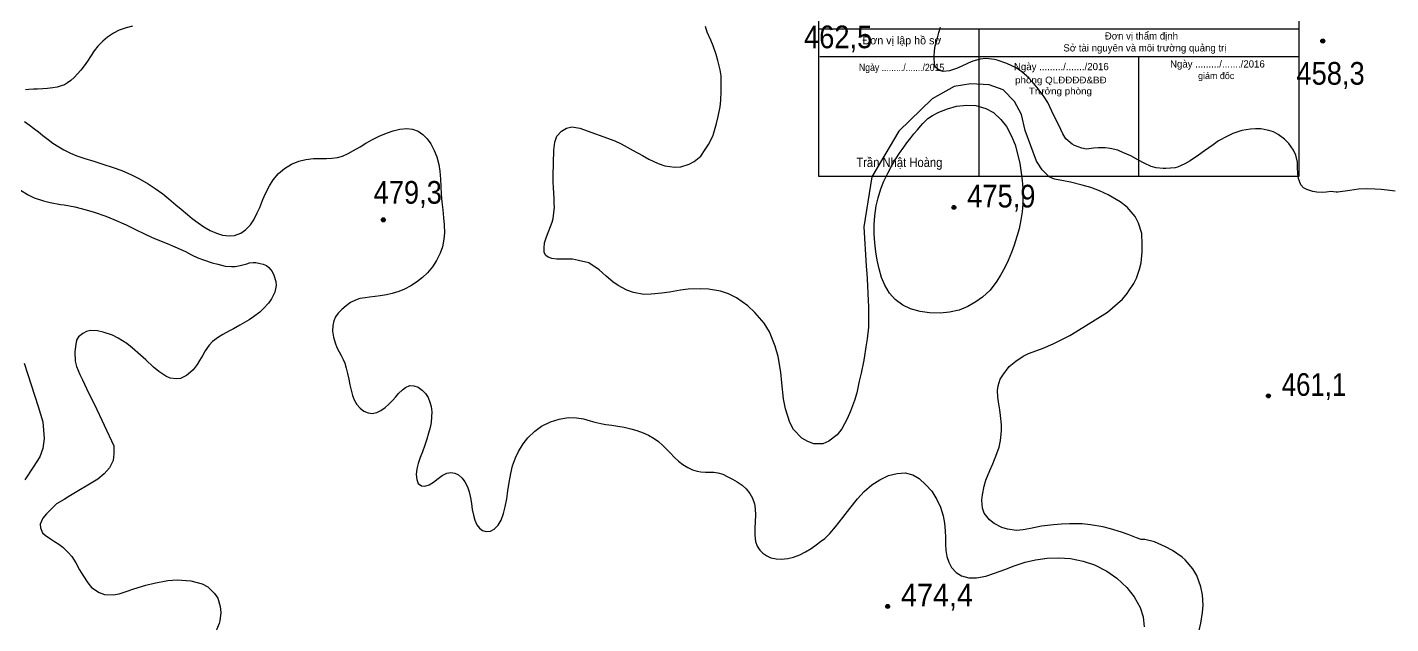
# Model space of a CAD drawing. Header units: metres. Extents: x 547833 to 556102, y 1844799 to 1850994.
# Drawn here: x 554246 to 555269, y 1847249 to 1847696 of the extents above; entities that cross this region are included whole.
import ezdxf
from ezdxf.enums import TextEntityAlignment as Align

# ---------------------------------------------------------------- set-up
doc = ezdxf.new("R2010")
doc.units = ezdxf.units.M
doc.header["$LTSCALE"] = 6.8
for name, color, linetype, lineweight in [('1', 7, 'Continuous', 25), ('10', 7, 'Continuous', 25), ('3', 7, 'Continuous', 25), ('5', 7, 'Continuous', 13)]:
    doc.layers.add(name, color=color, linetype=linetype, lineweight=lineweight)

msp = doc.modelspace()

# ---------------------------------------------------------------- hatches: boundary and pattern name
at = {"layer": '5'}
for points in [[(555219.56, 1847685.39, 1), (555216.56, 1847685.39, 1)], [(554942.9, 1847560.64, 1), (554939.9, 1847560.64, 1)], [(554515, 1847551.36, 1), (554512, 1847551.36, 1)], [(555178.82, 1847419.39, 1), (555175.82, 1847419.39, 1)], [(554893.21, 1847261.49, 1), (554890.21, 1847261.49, 1)]]:
    msp.add_hatch(color=256, dxfattribs=at).paths.add_polyline_path(points)

# ---------------------------------------------------------------- linework, layer by layer
at = {"layer": '1'}
for points in [[(554325.35, 1847696.6), (554320.71, 1847695.41), (554315.49, 1847693.48), (554311.18, 1847691.23), (554306.54, 1847688.22), (554303.03, 1847685.22), (554299.38, 1847681.45), (554296.71, 1847677.95), (554293.8, 1847673.76), (554291.51, 1847670.22), (554289.06, 1847666.71), (554286.7, 1847663.64), (554284.22, 1847660.88), (554281.6, 1847658.11), (554279.04, 1847655.89), (554276.62, 1847653.95), (554274.3, 1847652.64), (554271.83, 1847651.71), (554268.91, 1847650.9)], [(555177.52, 1847618.42), (555171.68, 1847619.47), (555167.56, 1847619.67), (555163.77, 1847619.43), (555157.41, 1847618.32), (555150.7, 1847616.12), (555146.54, 1847614.12), (555139.98, 1847610.6), (555135.93, 1847607.66), (555129.31, 1847602.99), (555124.99, 1847599.92), (555118.71, 1847595.67), (555114.68, 1847593.4), (555109.16, 1847590.76), (555107.4, 1847590.28), (555100.31, 1847589.75), (555098.49, 1847589.83), (555093, 1847590.25), (555089.44, 1847591.37), (555084.02, 1847593.8), (555079.95, 1847596), (555074.14, 1847599.25), (555068.21, 1847601.91), (555064.31, 1847603.47), (555058.62, 1847604.91), (555054.93, 1847605.44), (555049.59, 1847605.4), (555046.02, 1847605), (555040.93, 1847604.41), (555037.33, 1847605.05), (555031.76, 1847607.08), (555030.02, 1847608.12), (555025.36, 1847612.17), (555023.13, 1847615.82), (555020.01, 1847622.24), (555017.99, 1847626.58), (555014.89, 1847632.81), (555011.75, 1847639.41), (555009.18, 1847643.51), (555004.58, 1847649.56), (555001.37, 1847653.48), (554996.24, 1847659.1), (554992.34, 1847662.37), (554988.1, 1847665.22), (554981.23, 1847668.63), (554974, 1847670.95), (554971.84, 1847671.47), (554965.27, 1847672.24), (554961.21, 1847671.87), (554955.75, 1847670.39), (554952.12, 1847668.83), (554946.87, 1847666.32), (554943.42, 1847664.78), (554938.2, 1847662.94), (554933.39, 1847662.49), (554930.73, 1847663.23), (554927.66, 1847665.84), (554926.95, 1847667.09), (554926.52, 1847674.1), (554926.85, 1847677.95), (554927.46, 1847681.74), (554928.54, 1847685.68), (554930.13, 1847691.78), (554931.48, 1847695.84)], [(554268.91, 1847650.9), (554265.55, 1847650.31), (554261.71, 1847649.87), (554258.01, 1847649.61), (554254.12, 1847649.43), (554251.03, 1847649.33), (554247.75, 1847649.13), (554245.2, 1847648.89)], [(554244.32, 1847625.17), (554248, 1847622.48), (554251.21, 1847620.12), (554254.91, 1847617.27), (554258.15, 1847614.64), (554262.04, 1847611.61), (554265.62, 1847608.93), (554270.06, 1847606.06), (554273.9, 1847603.77), (554278.79, 1847601.36), (554283.59, 1847599.43), (554289.56, 1847597.34), (554296.26, 1847595.31), (554303.18, 1847593.19), (554310.85, 1847590.7), (554317.43, 1847588.23), (554324.66, 1847585.12), (554330.61, 1847582.1), (554337.06, 1847578.39), (554342.31, 1847574.89), (554348.03, 1847570.73), (554352.73, 1847566.99), (554357.9, 1847562.71), (554361.98, 1847559.27), (554366.53, 1847555.4), (554370.15, 1847552.41), (554374.59, 1847549), (554378.82, 1847546.22), (554383.6, 1847543.45), (554388.47, 1847541.28), (554392.95, 1847539.85), (554397.83, 1847539.24), (554401.98, 1847539.68), (554406.55, 1847541.36), (554410.17, 1847543.88), (554413.79, 1847547.68), (554416.34, 1847551.32), (554418.98, 1847556.5), (554420.79, 1847560.68), (554423.14, 1847566.59), (554425.11, 1847571.1), (554428.06, 1847576.92), (554430.96, 1847581.29), (554434.99, 1847586.12), (554439.38, 1847589.81), (554444.51, 1847593.06), (554450.05, 1847595.24), (554455.38, 1847596.66)], [(554455.38, 1847596.66), (554461.02, 1847597.29), (554465.84, 1847597.43), (554470.81, 1847597.36), (554474.94, 1847597.49), (554479.15, 1847598.03), (554482.91, 1847599.16), (554487.16, 1847601.04), (554491.16, 1847603.25), (554496.19, 1847606.19), (554500.42, 1847608.73), (554505.78, 1847611.73), (554510.36, 1847613.99), (554515.76, 1847616.43), (554520.9, 1847618.14), (554525.97, 1847619.45), (554531.12, 1847619.83), (554535.43, 1847619.25), (554539.72, 1847617.71), (554543.19, 1847615.41), (554546.49, 1847612.1), (554549.22, 1847608.32), (554551.74, 1847603.45), (554553.62, 1847598.63), (554555.05, 1847592.9), (554555.82, 1847587.72), (554556.3, 1847581.72), (554556.62, 1847576.41), (554556.97, 1847570.42), (554557.48, 1847564.85), (554558.04, 1847558.93), (554558.65, 1847552.92), (554559.09, 1847547.54), (554559.27, 1847541.66), (554558.99, 1847536.95), (554557.91, 1847531.16), (554556.2, 1847526.36), (554553.49, 1847520.74), (554550.48, 1847516.24), (554546.63, 1847511.6), (554542.85, 1847508.07), (554538.29, 1847504.55), (554534.11, 1847501.93), (554529.28, 1847499.39), (554525.07, 1847497.63), (554520.18, 1847496.04), (554515.88, 1847495.05), (554511.22, 1847494.27), (554507.44, 1847493.8), (554503.17, 1847493.39), (554499.77, 1847492.94), (554495.92, 1847492.34), (554492.53, 1847491.11), (554488.97, 1847489.38), (554485.55, 1847486.93), (554482.47, 1847484.16), (554479.7, 1847481.42), (554477.7, 1847478.55), (554476.36, 1847475.65), (554475.51, 1847472.01), (554475.43, 1847467.84), (554476.01, 1847463.49), (554477.26, 1847459.21), (554478.75, 1847455.73), (554480.45, 1847452.44)], [(555272.47, 1847572.93), (555266.3, 1847573.56), (555261.75, 1847574.08), (555257.23, 1847574.43), (555250.72, 1847574.63), (555244.95, 1847574.26), (555238.48, 1847573.23), (555229.28, 1847571.99), (555228.21, 1847572.15), (555226.18, 1847572.4), (555224.26, 1847572.56), (555220.68, 1847572.15), (555217.94, 1847571.93), (555213.54, 1847572), (555210.61, 1847572.62), (555206.15, 1847574.11), (555203.61, 1847575.44), (555201.55, 1847577.59), (555199.95, 1847582.46), (555199.37, 1847585.83), (555199.17, 1847590.96), (555199.13, 1847594.58), (555197.76, 1847599.95), (555196.01, 1847603.56), (555192.58, 1847608.51), (555189.43, 1847611.87), (555184.73, 1847615.43), (555181.19, 1847617.22), (555177.52, 1847618.42)], [(554241.26, 1847573.55), (554247.19, 1847570.03), (554251.63, 1847567.87), (554258.67, 1847565.53), (554263.68, 1847564.29), (554271.36, 1847562.97), (554274.09, 1847562.52), (554282.25, 1847561.17), (554290.71, 1847558.89), (554296.54, 1847557.18), (554305.38, 1847554.09), (554311.37, 1847551.72), (554320.61, 1847547.63), (554326.67, 1847544.7), (554335.96, 1847540.23), (554341.91, 1847537.38), (554351.4, 1847533.6), (554357.12, 1847531.11), (554365.07, 1847527.54), (554369.72, 1847525.21), (554374.27, 1847522.96), (554378.65, 1847521.37), (554385.1, 1847519.15), (554389.33, 1847518.01), (554394.82, 1847516.73), (554399.63, 1847516.33), (554402.48, 1847516.46), (554406.04, 1847517.06), (554408.17, 1847517.59), (554411.03, 1847518.4), (554413.14, 1847519.12), (554415.97, 1847519.44), (554417.98, 1847519.38), (554421.2, 1847518.7)], [(554421.2, 1847518.7), (554423.46, 1847518.1), (554425.77, 1847517.13), (554427.66, 1847515.63), (554430.01, 1847512.56), (554431.46, 1847509.86), (554432.86, 1847505.16), (554433.02, 1847502.13), (554432.16, 1847497.16), (554429.68, 1847492.11), (554427.37, 1847488.99), (554423.64, 1847484.93), (554420.8, 1847482.23), (554416.14, 1847478.74), (554412.78, 1847476.44), (554407.69, 1847473.48), (554405.99, 1847472.42), (554401.25, 1847469.69), (554398.18, 1847468.19), (554393.17, 1847465.33), (554389.87, 1847463.33), (554385.38, 1847460.05), (554382.92, 1847457.39), (554379.98, 1847453.04), (554378.23, 1847449.98), (554375.57, 1847445.77), (554373.8, 1847442.9), (554370.93, 1847438.85), (554367.19, 1847435.65), (554365.87, 1847434.64), (554361.45, 1847432.52), (554358.35, 1847432.07), (554353.6, 1847432.76), (554350.29, 1847434.2), (554345.02, 1847437.69), (554341.14, 1847440.78), (554335.45, 1847446.33), (554331.42, 1847449.87), (554325.17, 1847455.35), (554321.07, 1847458.61), (554314.7, 1847462.64), (554310.26, 1847464.81), (554303.4, 1847467.17), (554299.2, 1847468.12), (554293.84, 1847468.27), (554290.76, 1847467.63), (554288.07, 1847466.18), (554284.83, 1847463.61), (554283.5, 1847461.08), (554282.51, 1847456.39), (554282.13, 1847452.24), (554282.34, 1847445.4), (554283.38, 1847441.32), (554285.97, 1847435.32), (554287.76, 1847431.33), (554290.97, 1847425.02), (554293.05, 1847420.11), (554296.82, 1847413.01), (554311.26, 1847381.83), (554311.26, 1847375.92), (554310.81, 1847370.92), (554308.09, 1847365.47), (554304.01, 1847360.92), (554299.47, 1847356.83), (554277.65, 1847343.86)], [(554480.45, 1847452.44), (554481.89, 1847449.74), (554483.36, 1847446.67), (554484.51, 1847443.79), (554485.72, 1847440.03), (554486.69, 1847436.25), (554487.62, 1847431.85), (554488.48, 1847427.64), (554489.3, 1847423.64), (554490.41, 1847419.72), (554491.7, 1847416.34), (554493.67, 1847412.82), (554496.04, 1847410.11), (554498.91, 1847407.86), (554502.06, 1847406.69), (554505.14, 1847406.28), (554508.57, 1847407.02), (554511.65, 1847408.47), (554514.89, 1847410.66), (554517.71, 1847413.21), (554520.26, 1847415.84), (554522.78, 1847418.66), (554524.98, 1847421.14), (554527.79, 1847423.96), (554530.24, 1847425.76), (554533.41, 1847427.22), (554536.4, 1847426.86), (554539.68, 1847425.92), (554542.67, 1847423.58), (554545.16, 1847421.06), (554547.2, 1847418.06), (554548.49, 1847414.72), (554549.39, 1847411.35), (554549.79, 1847407.43), (554549.73, 1847403.78), (554549.3, 1847399.49), (554548.55, 1847395.69), (554547.47, 1847391.3), (554546.1, 1847386.96), (554544.54, 1847382.32), (554542.79, 1847377.54), (554541.24, 1847373.2), (554539.73, 1847368.62), (554538.75, 1847364.71), (554538.18, 1847360.39), (554538.59, 1847356.8), (554539.75, 1847353.64), (554542.04, 1847351.99), (554544.63, 1847351.57), (554547.99, 1847352.79), (554551.02, 1847354.79), (554554.61, 1847357.44), (554557.74, 1847359.64), (554561.18, 1847361.36), (554564.13, 1847361.93), (554567.24, 1847361.48), (554569.91, 1847360.12), (554572.57, 1847357.73), (554574.69, 1847354.93), (554576.55, 1847351.16), (554577.81, 1847347.46), (554578.81, 1847343.01), (554579.56, 1847338.77), (554580.24, 1847334.26), (554581.13, 1847329.95)], [(554244.18, 1847443.81), (554254.59, 1847411.39), (554258.22, 1847400.02), (554259.13, 1847387.29), (554258.22, 1847380.02), (554255.95, 1847373.65), (554250.97, 1847365.92), (554244.62, 1847356.38)], [(554581.13, 1847329.95), (554582.2, 1847326.09), (554583.75, 1847322.65), (554585.54, 1847320.17), (554587.96, 1847318.36), (554590.58, 1847317.59), (554593.78, 1847317.97), (554596.66, 1847319.43), (554599.62, 1847322.44), (554601.79, 1847326.17), (554603.71, 1847331.23), (554604.95, 1847336.22), (554606.01, 1847342.2), (554606.85, 1847348.11), (554607.78, 1847354.5), (554609.1, 1847361.12), (554610.49, 1847366.91), (554612.67, 1847373.04), (554614.9, 1847377.74), (554618.35, 1847383.31), (554621.97, 1847387.79), (554627.06, 1847392.83), (554632.24, 1847396.63), (554638.88, 1847399.98), (554645.26, 1847401.95), (554652.06, 1847403.06), (554658.27, 1847402.84), (554663.56, 1847402.09), (554668.57, 1847400.73), (554672.25, 1847399.68), (554676.56, 1847398.65), (554680.29, 1847398.02), (554684.82, 1847397.37), (554689.47, 1847396.65), (554694.16, 1847395.87), (554699.15, 1847394.75), (554703.61, 1847393.5), (554708.48, 1847391.67), (554712.46, 1847389.82), (554716.55, 1847387.36), (554719.76, 1847385.04), (554723.11, 1847382.12), (554725.85, 1847379.49), (554728.81, 1847376.4), (554731.66, 1847373.54), (554734.9, 1847370.52), (554738.25, 1847367.88), (554741.9, 1847365.6), (554745.28, 1847363.97), (554748.76, 1847362.88), (554751.67, 1847362.3), (554755.07, 1847362.21), (554757.88, 1847362.22), (554761.39, 1847362.24), (554764.35, 1847361.68), (554768.08, 1847360.56), (554771.36, 1847359), (554775.35, 1847356.96), (554778.87, 1847354.96), (554782.69, 1847352.33), (554785.66, 1847349.68), (554788.5, 1847346.17), (554790.35, 1847342.75), (554791.77, 1847338.5), (554792.4, 1847334.58)], [(554792.4, 1847334.58), (554792.59, 1847329.92), (554792.42, 1847325.18), (554792.17, 1847319.9), (554792.17, 1847314.82), (554792.74, 1847310.22), (554793.84, 1847306.6), (554795.79, 1847303.59), (554798.01, 1847301.41), (554801.07, 1847299.34), (554804.14, 1847298.02), (554808.15, 1847297.1), (554811.99, 1847296.86), (554816.77, 1847297.37), (554821.11, 1847298.41), (554825.9, 1847300.22), (554830.18, 1847302.44), (554834.29, 1847304.99), (554838.17, 1847307.7), (554841.39, 1847310.08), (554844.72, 1847312.51), (554848.32, 1847316.26), (554852.63, 1847321.07), (554858.01, 1847328.21), (554863.27, 1847335.01), (554869.03, 1847342.25), (554874.01, 1847347.62), (554879.77, 1847352.7), (554885.79, 1847356.51), (554892.44, 1847359.68), (554898.95, 1847361.26), (554904.88, 1847361.58), (554910.53, 1847360.07), (554915.4, 1847357.31), (554920.49, 1847352.78), (554924.76, 1847347.83), (554928.75, 1847341.57), (554931.42, 1847335.89), (554933.42, 1847329.45), (554934.41, 1847324.01), (554934.9, 1847318.09), (554935.03, 1847313.22), (554935.16, 1847307.95), (554935.49, 1847303.54), (554936.19, 1847298.93), (554937.65, 1847294.73), (554939.71, 1847290.71), (554943.11, 1847287.07), (554947.04, 1847284.48), (554952.62, 1847282.92), (554958.26, 1847282.92), (554965.36, 1847284.23), (554971.92, 1847286.34), (554979.67, 1847289.24), (554986.64, 1847291.9), (554994.98, 1847294.61), (555002.68, 1847296.47), (555011.38, 1847297.82), (555019.99, 1847298.05), (555028.81, 1847297.47), (555038.27, 1847295.52), (555046.89, 1847292.71), (555056.18, 1847288.04), (555063.7, 1847282.75), (555071.23, 1847275.66)], [(554277.65, 1847343.86), (554274.08, 1847341.74), (554268.46, 1847338.33), (554265.35, 1847335.5), (554260.83, 1847330.88), (554258.05, 1847327.6), (554256.16, 1847323.29), (554256.4, 1847320.36), (554257.78, 1847316.7), (554259.79, 1847314.93), (554263.92, 1847312.16), (554266.9, 1847310.3), (554270.11, 1847308.1), (554273.13, 1847305.87), (554277.2, 1847301.95), (554279.83, 1847299), (554282.94, 1847294.31), (554285.66, 1847288.89), (554288.02, 1847284.97), (554291.82, 1847279.2), (554294.7, 1847275.72), (554300.36, 1847272.08), (554304.45, 1847270.54), (554310.77, 1847270.31), (554315.27, 1847271.02), (554320.6, 1847272.77), (554326.28, 1847274.76), (554335.32, 1847277.51), (554341.53, 1847279.07), (554351.9, 1847280.93), (554358.91, 1847281.35), (554369.08, 1847280.8), (554377.54, 1847278.52), (554381.9, 1847276.26), (554386.86, 1847271.29), (554389.28, 1847267.66), (554391.22, 1847261.49), (554391.66, 1847256.87), (554390.94, 1847250.59), (554390.41, 1847248.62), (554387.94, 1847242.71)], [(555071.23, 1847275.66), (555076.67, 1847268.76), (555081.18, 1847260.75), (555083.48, 1847253.72), (555084.13, 1847246.11)]]:
    msp.add_lwpolyline(points, dxfattribs=at)
msp.add_lwpolyline([(554962.78, 1847493.34), (554957.97, 1847489.76), (554951.93, 1847486.3), (554945.46, 1847483.62), (554938.07, 1847482.04), (554931.03, 1847481.36), (554923.01, 1847481.55), (554916.17, 1847482.52), (554908.83, 1847484.64), (554903.01, 1847487.42), (554897.27, 1847491.63), (554893.22, 1847496.25), (554889.59, 1847502.28), (554887.25, 1847508.17), (554885.3, 1847514.72), (554883.98, 1847520.99), (554882.9, 1847527.27), (554882.12, 1847534.07), (554881.72, 1847540.5), (554881.72, 1847547.96), (554882.15, 1847554.43), (554883.21, 1847561.73), (554884.6, 1847567.84), (554886.72, 1847574.61), (554888.94, 1847580.26), (554891.85, 1847586.46), (554894.61, 1847591.62), (554897.92, 1847597.14), (554900.69, 1847601.38), (554903.82, 1847605.82), (554906.24, 1847609.08), (554909.04, 1847612.71), (554911.48, 1847615.71), (554914.07, 1847618.82), (554916.4, 1847621.51), (554918.11, 1847623.55), (554919.84, 1847625.44), (554921.99, 1847627.25), (554925.32, 1847629.51), (554930.24, 1847632.13), (554936.55, 1847634.64), (554943.48, 1847636.63), (554951.15, 1847637.38), (554958, 1847636.96), (554965.34, 1847634.87), (554971.03, 1847631.71), (554976.75, 1847626.66), (554980.9, 1847621.23), (554984.73, 1847614.12), (554987.27, 1847607.54), (554989.45, 1847599.95), (554990.8, 1847593.58), (554991.92, 1847586.67), (554992.58, 1847580.89), (554993.07, 1847574.86), (554993.21, 1847569.18), (554993.07, 1847563.47), (554992.52, 1847557.24), (554991.64, 1847551.38), (554990.3, 1847544.7), (554988.75, 1847538.89), (554986.73, 1847532.46), (554984.64, 1847526.97), (554982.08, 1847520.89), (554979.51, 1847515.64), (554976.26, 1847509.77), (554973.55, 1847505.39), (554968.72, 1847498.64)], close=True, dxfattribs=at)
at = {"layer": '10'}
for p, q in [((554840.17, 1847694.66), (555200.17, 1847694.66)), ((554960.17, 1847694.66), (554960.17, 1847583.86)), ((554840.85, 1847673.82), (555200.05, 1847673.82)), ((555079.77, 1847673.82), (555079.77, 1847583.86))]:
    msp.add_line(p, q, dxfattribs=at)
msp.add_lwpolyline([(554840.17, 1848151.06), (555200.17, 1848151.06), (555200.17, 1847583.86), (554840.17, 1847583.86)], close=True, dxfattribs=at)
at = {"layer": '3'}
for points in [[(554763.41, 1847623.69), (554764.74, 1847628.77), (554766.02, 1847636.07), (554766.58, 1847640.87), (554767, 1847647.77), (554766.98, 1847652.3), (554766.78, 1847659.33), (554766.06, 1847663.88), (554764.47, 1847670.75), (554763.24, 1847675.35), (554760.98, 1847681.84), (554759.09, 1847686.05), (554756.48, 1847692.1), (554755.1, 1847696.28)], [(555082.65, 1847527.4), (555082.7, 1847533.15), (555082.3, 1847541.06), (555079.88, 1847548.95), (555077.3, 1847553.89), (555071.38, 1847560.77), (555066.17, 1847564.9), (555057, 1847570.2), (555050.71, 1847573.21), (555044.1, 1847575.58), (555037.63, 1847577.46), (555028.92, 1847579.68), (555023.59, 1847580.48), (555016.77, 1847581.92), (555012.86, 1847583.59), (555007.51, 1847588.92), (555003.43, 1847595.39), (554994.88, 1847618.43), (554992.25, 1847630.27), (554986.99, 1847640.14), (554978.44, 1847648.7), (554967.92, 1847652.65), (554954.1, 1847653.3), (554941.61, 1847651.33), (554925.16, 1847642.12), (554900.17, 1847617.77), (554879.78, 1847583.55), (554873.86, 1847546.04), (554875.7, 1847516.55), (554876.23, 1847511.07), (554876.61, 1847502.45), (554876.86, 1847495.93), (554877.46, 1847486.23), (554877.48, 1847479.88), (554877.4, 1847470.91), (554876.3, 1847462.02), (554875.26, 1847456.16), (554874.03, 1847447.55), (554873.53, 1847444.88), (554871.79, 1847436.32), (554870.44, 1847430.52), (554868.52, 1847421.74), (554866.86, 1847416.01), (554863.77, 1847407.8), (554861.38, 1847402.28), (554857.43, 1847394.58), (554853.9, 1847390.14), (554847.71, 1847385.31), (554843.18, 1847383.48), (554836.35, 1847383.3), (554831.81, 1847385.1), (554827.5, 1847387.63), (554821.22, 1847394.06), (554818.28, 1847399.47), (554815.2, 1847409.69), (554813.65, 1847417.07), (554812.48, 1847429.03), (554811.75, 1847437.2), (554809.7, 1847448.96), (554807.31, 1847456.64), (554803.05, 1847467.44), (554799.09, 1847473.83), (554792.01, 1847481.99), (554786.83, 1847486.84), (554778.47, 1847492.93)], [(554778.47, 1847492.93), (554772.49, 1847495.88), (554766.43, 1847497.8), (554757.38, 1847499.38), (554751.3, 1847499.7), (554742.17, 1847499.36), (554736.32, 1847498.59), (554728.12, 1847497.14), (554722.47, 1847496.4), (554714.4, 1847495.57), (554708.87, 1847495.45), (554701.15, 1847496.88), (554696.22, 1847498.63), (554689.57, 1847502.1), (554685.74, 1847504.79), (554680.51, 1847509.12), (554677.8, 1847511.64), (554675.43, 1847513.88), (554667.73, 1847519.03), (554659.88, 1847520.97), (554655.34, 1847521.88), (554649, 1847521.88), (554643.56, 1847521.88), (554639.93, 1847522.33), (554637.21, 1847523.24), (554635.4, 1847524.61), (554634.04, 1847526.88), (554634.04, 1847530.06), (554634.49, 1847534.15), (554635.85, 1847538.7), (554640.12, 1847549.53), (554640.82, 1847552.23), (554641.34, 1847556.52), (554641.85, 1847560.81), (554641.73, 1847563.62), (554641.54, 1847567.93), (554641.38, 1847571.14), (554641.23, 1847575.95), (554640.95, 1847579.25), (554640.87, 1847584.38), (554641.29, 1847603.69), (554642.19, 1847609.6), (554643.55, 1847614.14), (554647.18, 1847617.78), (554650.81, 1847620.05), (554654.89, 1847620.96), (554660.78, 1847620.05), (554687.23, 1847610.64), (554691.81, 1847608.44), (554698.7, 1847604.59), (554700.85, 1847603.43), (554707.93, 1847599.61), (554712.67, 1847596.92), (554719.71, 1847593.5), (554724.63, 1847591.95), (554732.01, 1847590.78), (554736.52, 1847590.99), (554742.84, 1847593.02), (554746.63, 1847595.07), (554751.51, 1847599.15), (554754.87, 1847604.07), (554757.27, 1847607.77), (554760.56, 1847614.19), (554761.4, 1847616.6), (554763.41, 1847623.69)], [(555114.94, 1847296.37), (555112.59, 1847298.41), (555105.36, 1847303.43), (555100, 1847306.24), (555091.92, 1847309.95), (555084.51, 1847311.77), (555081.75, 1847311.71), (555078.38, 1847312.94), (555072.05, 1847315.43), (555067.12, 1847317.19), (555058.86, 1847319.77), (555053.07, 1847321.12), (555043.82, 1847322.68), (555037.5, 1847323.37), (555028.21, 1847323.51), (555022, 1847323.21), (555016.12, 1847322.63), (555007.17, 1847321.61), (554998.8, 1847319.95), (554993.37, 1847319.02), (554988.48, 1847318.56), (554981.63, 1847319.49), (554977.47, 1847320.63), (554971.66, 1847323.79), (554968.23, 1847326.52), (554964.23, 1847331.5), (554962.81, 1847335.17), (554962.43, 1847341.07), (554962.77, 1847345.14), (554964.03, 1847351.73), (554965.35, 1847356.11), (554968.33, 1847363.51), (554970.59, 1847368.4), (554973.64, 1847376.1), (554975.3, 1847380.93), (554976.35, 1847385.88), (554977.23, 1847393.14), (554977.1, 1847397.75), (554976.5, 1847404.74), (554975.83, 1847408.89), (554974.84, 1847414.92), (554974.34, 1847418.39), (554974.06, 1847423.5), (554974.57, 1847426.88), (554976.13, 1847431.8), (554978.09, 1847434.94), (554982.8, 1847441.32), (554987.78, 1847445.32), (554993.29, 1847449.07), (554997.4, 1847451.05), (555003.67, 1847453.48), (555008.3, 1847455.22), (555015.79, 1847458.5), (555020.86, 1847460.79), (555028.28, 1847464.66), (555032.91, 1847467.31), (555056.71, 1847482.2), (555067.78, 1847491.85), (555071.41, 1847496.19), (555072.71, 1847498.06), (555076.41, 1847503.62), (555078.47, 1847507.58), (555080.73, 1847514.29), (555081.8, 1847519.04), (555082.65, 1847527.4)], [(555125.32, 1847243.46), (555126.5, 1847249.03), (555127.8, 1847257.04), (555128.29, 1847262.43), (555127.8, 1847270.23), (555126.52, 1847276.13), (555123.73, 1847284.68), (555120.73, 1847289.77), (555114.94, 1847296.37)]]:
    msp.add_lwpolyline(points, dxfattribs=at)
at = {"layer": '5', "lineweight": 25}
for centre in [(555218.06, 1847685.39), (554941.4, 1847560.64), (554513.5, 1847551.36), (555177.32, 1847419.39), (554891.71, 1847261.49)]:
    msp.add_circle(centre, 1.5, dxfattribs=at)

# ---------------------------------------------------------------- texts
at = {"layer": '10'}
for s, height, p in [('Đơn vị lập hồ sơ', 6, (554902.48, 1847682.92)), ('Đơn vị thẩm định', 5.4, (555082.05, 1847686.54)), ('Sở tài nguyên và môi trường quảng trị', 5.4, (555084.7, 1847677.58)), ('Ngày ........./......./2016', 5.4, (555022.01, 1847663.56)), ('Ngày ........./......./2016', 5.4, (555139.06, 1847665.54)), ('giám đốc', 5, (555138.13, 1847656.86))]:
    msp.add_text(s, height=height, dxfattribs=at).set_placement(p, align=Align.CENTER)
for s, height, width, p in [('Ngày ........./......./2015', 5.4, 0.9, (554902.21, 1847662.94)), ('phòng QLĐĐĐĐ&BĐ', 5, 1.1, (555021.65, 1847653.68)), ('Trưởng phòng', 5, 1.1, (555021.31, 1847645.38)), ('Trần Nhật Hoàng', 7, 0.9, (554900.53, 1847590.94))]:
    msp.add_text(s, height=height, dxfattribs=dict(at, width=width)).set_placement(p, align=Align.CENTER)
at = {"layer": '5'}
for s, width, p in [('462,5', 0.9, (554829.02, 1847680.01)), ('458,3', 0.9, (555198.32, 1847652.67)), ('479,3', 0.9, (554506.22, 1847563.46)), ('475,9', 0.9, (554951.4, 1847560.64)), ('461,1', 0.85, (555187.32, 1847419.39)), ('474,4', 0.95, (554901.71, 1847261.49))]:
    msp.add_text(s, height=17, dxfattribs=dict(at, width=width)).set_placement(p)

doc.saveas('drawing.dxf')
